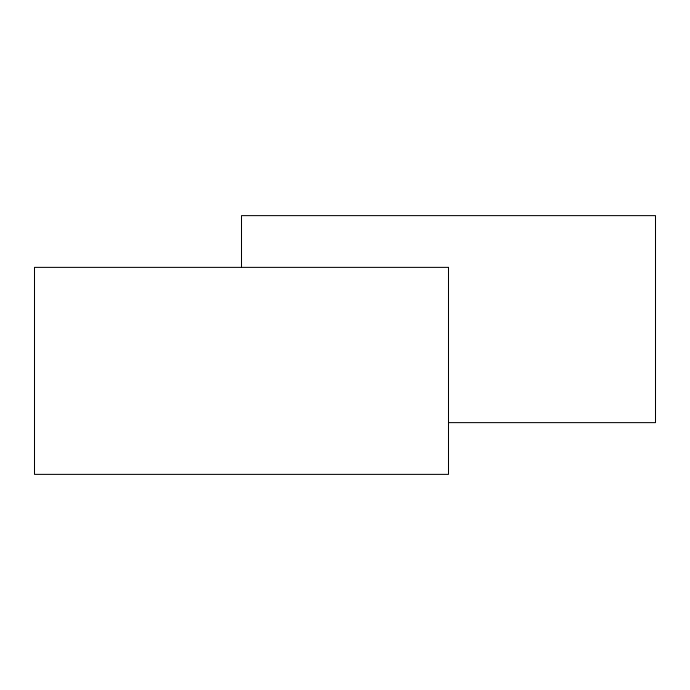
<?xml version="1.0" encoding="UTF-8"?>
<svg xmlns="http://www.w3.org/2000/svg" width="690" height="690" viewBox="0 0 690 690"><rect width="100%" height="100%" fill="white"/><g stroke="black" fill="none" stroke-linecap="round" stroke-linejoin="round"><path stroke-width="1.03" d="M448.5 422.625L655.5 422.625L655.5 215.625L241.5 215.625L241.5 267.375M448.5 267.375L34.5 267.375L34.5 474.375L448.5 474.375L448.5 267.375"/></g></svg>
